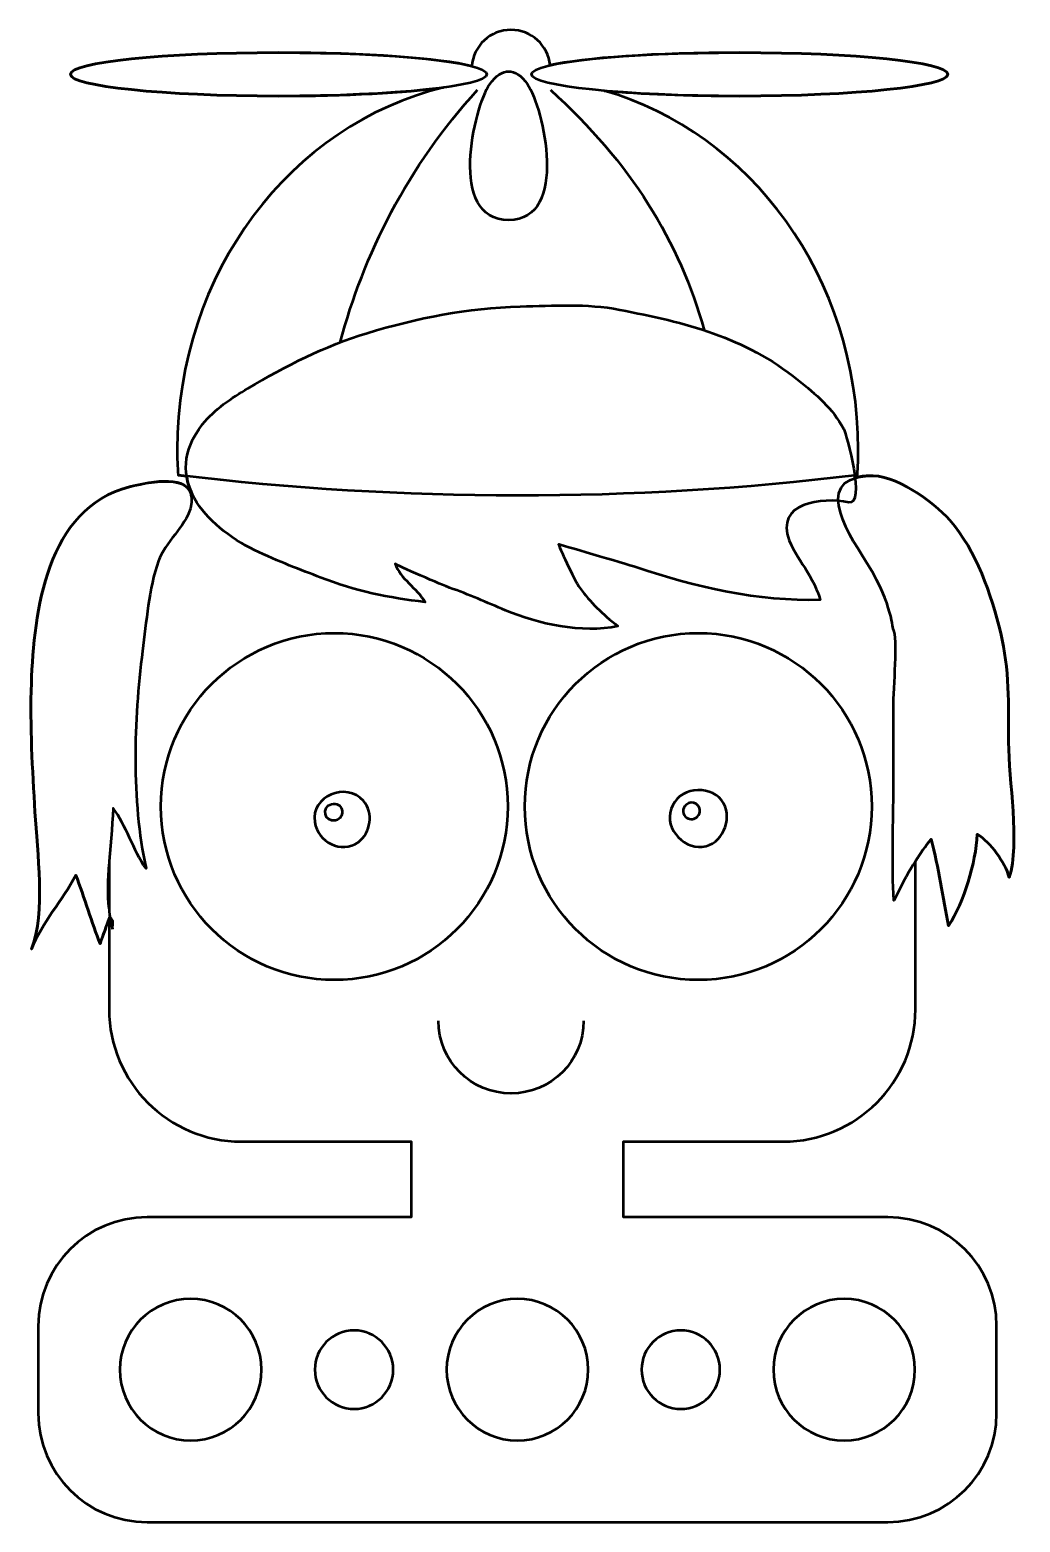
# Model space of a CAD drawing. Header units: centimetres. Extents: x -12.24 to -7.69, y -10.7 to -3.85.
import ezdxf

# ---------------------------------------------------------------- set-up
doc = ezdxf.new("R2010")
doc.units = ezdxf.units.CM
doc.header["$MEASUREMENT"] = 0
doc.layers.add('Layer 1', color=7, linetype='Continuous')

msp = doc.modelspace()

# ---------------------------------------------------------------- linework, layer by layer
at = {"layer": 'Layer 1', "lineweight": 53}
for points, knots in [([(-8.30003, -10.70004), (-8.30003, -10.70004), (-11.70003, -10.70004), (-11.70003, -10.70004), (-11.70003, -10.70004), (-11.97617, -10.70004), (-12.20003, -10.47618), (-12.20003, -10.20004), (-12.20003, -10.20004), (-12.20003, -10.20004), (-12.20003, -9.80004), (-12.20003, -9.80004), (-12.20003, -9.80004), (-12.20003, -9.5239), (-11.97617, -9.30004), (-11.70003, -9.30004), (-11.70003, -9.30004), (-11.70003, -9.30004), (-10.48753, -9.30004), (-10.48753, -9.30004), (-10.48753, -9.30004), (-10.48753, -9.30004), (-10.48753, -8.95305), (-10.48753, -8.95305), (-10.48753, -8.95305), (-10.48753, -8.95305), (-11.26803, -8.95305), (-11.26803, -8.95305), (-11.26803, -8.95305), (-11.60175, -8.95305), (-11.87481, -8.67999), (-11.87481, -8.34628), (-11.87481, -8.34628), (-11.87481, -8.34628), (-11.87481, -7.92903), (-11.87481, -7.92903), (-11.87481, -7.92903), (-11.88615, -7.96169), (-11.90228, -8.00702), (-11.91602, -8.04473), (-11.91602, -8.04473), (-11.9526, -7.95102), (-11.98865, -7.8311), (-12.02751, -7.72974), (-12.02751, -7.72974), (-12.08813, -7.84761), (-12.18209, -7.94471), (-12.23083, -8.07013), (-12.23083, -8.07013), (-12.16455, -7.89959), (-12.20442, -7.6259), (-12.21501, -7.44109), (-12.21501, -7.44109), (-12.22627, -7.24384), (-12.23836, -7.04628), (-12.23133, -6.84866), (-12.23133, -6.84866), (-12.21963, -6.52065), (-12.16308, -6.04567), (-11.7814, -5.94789), (-11.7814, -5.94789), (-11.67291, -5.92009), (-11.50576, -5.89233), (-11.49555, -5.99485), (-11.49555, -5.99485), (-11.49555, -5.99485), (-11.4875, -5.99163), (-11.4875, -5.99163), (-11.4875, -5.99163), (-11.50302, -5.96198), (-11.51384, -5.93086), (-11.5188, -5.89856), (-11.5188, -5.89856), (-11.5188, -5.89856), (-11.55813, -5.89392), (-11.55813, -5.89392), (-11.55813, -5.89392), (-11.56051, -5.8553), (-11.56183, -5.81613), (-11.56183, -5.77671), (-11.56183, -5.77671), (-11.56183, -4.96355), (-11.03847, -4.28367), (-10.33861, -4.11461), (-10.33861, -4.11461), (-10.51338, -4.13825), (-10.78773, -4.15349), (-11.09628, -4.15349), (-11.09628, -4.15349), (-11.6242, -4.15349), (-12.05219, -4.1089), (-12.05219, -4.05387), (-12.05219, -4.05387), (-12.05219, -3.99883), (-11.6242, -3.95425), (-11.09628, -3.95425), (-11.09628, -3.95425), (-10.69492, -3.95425), (-10.35139, -3.98003), (-10.20972, -4.01656), (-10.20972, -4.01656), (-10.20258, -3.92325), (-10.12459, -3.84976), (-10.02945, -3.84976), (-10.02945, -3.84976), (-9.93567, -3.84976), (-9.85859, -3.92114), (-9.84954, -4.01252), (-9.84954, -4.01252), (-9.69884, -3.97813), (-9.36601, -3.95425), (-8.97961, -3.95425), (-8.97961, -3.95425), (-8.45168, -3.95425), (-8.02373, -3.99883), (-8.02373, -4.05387), (-8.02373, -4.05387), (-8.02373, -4.1089), (-8.45168, -4.15349), (-8.97961, -4.15349), (-8.97961, -4.15349), (-9.21733, -4.15349), (-9.43477, -4.14444), (-9.602, -4.12948), (-9.602, -4.12948), (-8.93071, -4.32068), (-8.43525, -4.98567), (-8.43525, -5.77671), (-8.43525, -5.77671), (-8.43525, -5.81613), (-8.43656, -5.8553), (-8.43896, -5.89392), (-8.43896, -5.89392), (-8.43896, -5.89392), (-8.45147, -5.89543), (-8.45147, -5.89543), (-8.45147, -5.89543), (-8.45095, -5.89926), (-8.45048, -5.90304), (-8.45003, -5.90679), (-8.45003, -5.90679), (-8.4335, -5.90166), (-8.41394, -5.89816), (-8.39093, -5.89653), (-8.39093, -5.89653), (-8.26688, -5.88777), (-8.09279, -6.01252), (-8.01482, -6.10119), (-8.01482, -6.10119), (-7.89145, -6.2415), (-7.82591, -6.43851), (-7.78127, -6.61871), (-7.78127, -6.61871), (-7.74123, -6.78045), (-7.74489, -6.95298), (-7.74489, -7.11993), (-7.74489, -7.11993), (-7.74489, -7.29423), (-7.69192, -7.58391), (-7.74174, -7.74074), (-7.74174, -7.74074), (-7.76402, -7.66564), (-7.82561, -7.58438), (-7.88906, -7.54165), (-7.88906, -7.54165), (-7.89617, -7.67644), (-7.94867, -7.85114), (-8.02074, -7.96292), (-8.02074, -7.96292), (-8.04881, -7.83254), (-8.06408, -7.6955), (-8.10112, -7.56533), (-8.10112, -7.56533), (-8.12615, -7.59617), (-8.15002, -7.63003), (-8.17241, -7.66522), (-8.17241, -7.66522), (-8.17241, -7.66522), (-8.17241, -8.34628), (-8.17241, -8.34628), (-8.17241, -8.34628), (-8.17241, -8.67999), (-8.44545, -8.95305), (-8.77918, -8.95305), (-8.77918, -8.95305), (-8.77918, -8.95305), (-9.51254, -8.95305), (-9.51254, -8.95305), (-9.51254, -8.95305), (-9.51254, -8.95305), (-9.51254, -9.30004), (-9.51254, -9.30004), (-9.51254, -9.30004), (-9.51254, -9.30004), (-8.30003, -9.30004), (-8.30003, -9.30004), (-8.30003, -9.30004), (-8.02389, -9.30004), (-7.80003, -9.5239), (-7.80003, -9.80004), (-7.80003, -9.80004), (-7.80003, -9.80004), (-7.80003, -10.20004), (-7.80003, -10.20004), (-7.80003, -10.20004), (-7.80003, -10.47618), (-8.02389, -10.70004), (-8.30003, -10.70004)], [0, 0, 0, 0, 0.0188679, 0.0188679, 0.0188679, 0.0188679, 0.0377358, 0.0377358, 0.0377358, 0.0377358, 0.0566038, 0.0566038, 0.0566038, 0.0566038, 0.0754717, 0.0754717, 0.0754717, 0.0754717, 0.0943396, 0.0943396, 0.0943396, 0.0943396, 0.1132075, 0.1132075, 0.1132075, 0.1132075, 0.1320755, 0.1320755, 0.1320755, 0.1320755, 0.1509434, 0.1509434, 0.1509434, 0.1509434, 0.1698113, 0.1698113, 0.1698113, 0.1698113, 0.1886792, 0.1886792, 0.1886792, 0.1886792, 0.2075472, 0.2075472, 0.2075472, 0.2075472, 0.2264151, 0.2264151, 0.2264151, 0.2264151, 0.245283, 0.245283, 0.245283, 0.245283, 0.2641509, 0.2641509, 0.2641509, 0.2641509, 0.2830189, 0.2830189, 0.2830189, 0.2830189, 0.3018868, 0.3018868, 0.3018868, 0.3018868, 0.3207547, 0.3207547, 0.3207547, 0.3207547, 0.3396226, 0.3396226, 0.3396226, 0.3396226, 0.3584906, 0.3584906, 0.3584906, 0.3584906, 0.3773585, 0.3773585, 0.3773585, 0.3773585, 0.3962264, 0.3962264, 0.3962264, 0.3962264, 0.4150943, 0.4150943, 0.4150943, 0.4150943, 0.4339623, 0.4339623, 0.4339623, 0.4339623, 0.4528302, 0.4528302, 0.4528302, 0.4528302, 0.4716981, 0.4716981, 0.4716981, 0.4716981, 0.490566, 0.490566, 0.490566, 0.490566, 0.509434, 0.509434, 0.509434, 0.509434, 0.5283019, 0.5283019, 0.5283019, 0.5283019, 0.5471698, 0.5471698, 0.5471698, 0.5471698, 0.5660377, 0.5660377, 0.5660377, 0.5660377, 0.5849057, 0.5849057, 0.5849057, 0.5849057, 0.6037736, 0.6037736, 0.6037736, 0.6037736, 0.6226415, 0.6226415, 0.6226415, 0.6226415, 0.6415094, 0.6415094, 0.6415094, 0.6415094, 0.6603774, 0.6603774, 0.6603774, 0.6603774, 0.6792453, 0.6792453, 0.6792453, 0.6792453, 0.6981132, 0.6981132, 0.6981132, 0.6981132, 0.7169811, 0.7169811, 0.7169811, 0.7169811, 0.7358491, 0.7358491, 0.7358491, 0.7358491, 0.754717, 0.754717, 0.754717, 0.754717, 0.7735849, 0.7735849, 0.7735849, 0.7735849, 0.7924528, 0.7924528, 0.7924528, 0.7924528, 0.8113208, 0.8113208, 0.8113208, 0.8113208, 0.8301887, 0.8301887, 0.8301887, 0.8301887, 0.8490566, 0.8490566, 0.8490566, 0.8490566, 0.8679245, 0.8679245, 0.8679245, 0.8679245, 0.8867925, 0.8867925, 0.8867925, 0.8867925, 0.9056604, 0.9056604, 0.9056604, 0.9056604, 0.9245283, 0.9245283, 0.9245283, 0.9245283, 0.9433962, 0.9433962, 0.9433962, 0.9433962, 0.9622642, 0.9622642, 0.9622642, 0.9622642, 1, 1, 1, 1]), ([(-11.87481, -7.88413), (-11.87481, -7.88413), (-11.87481, -7.67894), (-11.87481, -7.67894), (-11.87481, -7.67894), (-11.87962, -7.74863), (-11.88174, -7.81796), (-11.87481, -7.88413)], [0, 0, 0, 0, 0.3333333, 0.3333333, 0.3333333, 0.3333333, 1, 1, 1, 1]), ([(-11.82503, -10.00004), (-11.82503, -9.82055), (-11.67952, -9.67504), (-11.50003, -9.67504), (-11.50003, -9.67504), (-11.32054, -9.67504), (-11.17503, -9.82055), (-11.17503, -10.00004), (-11.17503, -10.00004), (-11.17503, -10.17953), (-11.32054, -10.32504), (-11.50003, -10.32504), (-11.50003, -10.32504), (-11.67952, -10.32504), (-11.82503, -10.17953), (-11.82503, -10.00004)], [0, 0, 0, 0, 0.2, 0.2, 0.2, 0.2, 0.4, 0.4, 0.4, 0.4, 0.6, 0.6, 0.6, 0.6, 1, 1, 1, 1]), ([(-10.32503, -10.00004), (-10.32503, -9.82055), (-10.17952, -9.67504), (-10.00003, -9.67504), (-10.00003, -9.67504), (-9.82054, -9.67504), (-9.67503, -9.82055), (-9.67503, -10.00004), (-9.67503, -10.00004), (-9.67503, -10.17953), (-9.82054, -10.32504), (-10.00003, -10.32504), (-10.00003, -10.32504), (-10.17952, -10.32504), (-10.32503, -10.17953), (-10.32503, -10.00004)], [0, 0, 0, 0, 0.2, 0.2, 0.2, 0.2, 0.4, 0.4, 0.4, 0.4, 0.6, 0.6, 0.6, 0.6, 1, 1, 1, 1]), ([(-8.82503, -10.00004), (-8.82503, -9.82055), (-8.67952, -9.67504), (-8.50003, -9.67504), (-8.50003, -9.67504), (-8.32054, -9.67504), (-8.17503, -9.82055), (-8.17503, -10.00004), (-8.17503, -10.00004), (-8.17503, -10.17953), (-8.32054, -10.32504), (-8.50003, -10.32504), (-8.50003, -10.32504), (-8.67952, -10.32504), (-8.82503, -10.17953), (-8.82503, -10.00004)], [0, 0, 0, 0, 0.2, 0.2, 0.2, 0.2, 0.4, 0.4, 0.4, 0.4, 0.6, 0.6, 0.6, 0.6, 1, 1, 1, 1]), ([(-10.93003, -10.00004), (-10.93003, -9.90063), (-10.84944, -9.82004), (-10.75003, -9.82004), (-10.75003, -9.82004), (-10.65062, -9.82004), (-10.57003, -9.90063), (-10.57003, -10.00004), (-10.57003, -10.00004), (-10.57003, -10.09945), (-10.65062, -10.18004), (-10.75003, -10.18004), (-10.75003, -10.18004), (-10.84944, -10.18004), (-10.93003, -10.09945), (-10.93003, -10.00004)], [0, 0, 0, 0, 0.2, 0.2, 0.2, 0.2, 0.4, 0.4, 0.4, 0.4, 0.6, 0.6, 0.6, 0.6, 1, 1, 1, 1]), ([(-9.43003, -10.00004), (-9.43003, -9.90063), (-9.34944, -9.82004), (-9.25003, -9.82004), (-9.25003, -9.82004), (-9.15062, -9.82004), (-9.07003, -9.90063), (-9.07003, -10.00004), (-9.07003, -10.00004), (-9.07003, -10.09945), (-9.15062, -10.18004), (-9.25003, -10.18004), (-9.25003, -10.18004), (-9.34944, -10.18004), (-9.43003, -10.09945), (-9.43003, -10.00004)], [0, 0, 0, 0, 0.2, 0.2, 0.2, 0.2, 0.4, 0.4, 0.4, 0.4, 0.6, 0.6, 0.6, 0.6, 1, 1, 1, 1])]:
    msp.add_open_spline(points, degree=3, knots=knots, dxfattribs=at)
at = {"layer": 'Layer 1', "color": 5, "lineweight": 53}
for points, knots in [([(-10.14039, -4.05387), (-10.14039, -3.99883), (-10.56835, -3.95425), (-11.09628, -3.95425), (-11.09628, -3.95425), (-11.6242, -3.95425), (-12.05219, -3.99883), (-12.05219, -4.05387), (-12.05219, -4.05387), (-12.05219, -4.1089), (-11.6242, -4.15349), (-11.09628, -4.15349), (-11.09628, -4.15349), (-10.56835, -4.15349), (-10.14039, -4.1089), (-10.14039, -4.05387)], [0, 0, 0, 0, 0.2, 0.2, 0.2, 0.2, 0.4, 0.4, 0.4, 0.4, 0.6, 0.6, 0.6, 0.6, 1, 1, 1, 1]), ([(-8.02373, -4.05387), (-8.02373, -3.99883), (-8.45168, -3.95425), (-8.97961, -3.95425), (-8.97961, -3.95425), (-9.50753, -3.95425), (-9.93552, -3.99883), (-9.93552, -4.05387), (-9.93552, -4.05387), (-9.93552, -4.1089), (-9.50753, -4.15349), (-8.97961, -4.15349), (-8.97961, -4.15349), (-8.45168, -4.15349), (-8.02373, -4.1089), (-8.02373, -4.05387)], [0, 0, 0, 0, 0.2, 0.2, 0.2, 0.2, 0.4, 0.4, 0.4, 0.4, 0.6, 0.6, 0.6, 0.6, 1, 1, 1, 1]), ([(-10.12701, -4.09879), (-10.20019, -4.20717), (-10.32095, -4.72275), (-10.04049, -4.72275), (-10.04049, -4.72275), (-9.76, -4.72275), (-9.88078, -4.20717), (-9.95394, -4.09879), (-9.95394, -4.09879), (-9.98114, -4.05852), (-10.01434, -4.04069), (-10.04049, -4.04069), (-10.04049, -4.04069), (-10.0666, -4.04069), (-10.0998, -4.05852), (-10.12701, -4.09879)], [0, 0, 0, 0, 0.2, 0.2, 0.2, 0.2, 0.4, 0.4, 0.4, 0.4, 0.6, 0.6, 0.6, 0.6, 1, 1, 1, 1]), ([(-9.71381, -6.41112), (-9.7409, -6.37402), (-9.81192, -6.21201), (-9.81192, -6.21201), (-9.81192, -6.21201), (-9.81192, -6.21201), (-9.51025, -6.29872), (-9.45224, -6.31798), (-9.45224, -6.31798), (-9.18558, -6.40662), (-8.89085, -6.47655), (-8.60994, -6.46593), (-8.60994, -6.46593), (-8.62362, -6.42217), (-8.64434, -6.37863), (-8.66818, -6.33921), (-8.66818, -6.33921), (-8.69657, -6.29223), (-8.73181, -6.246), (-8.75162, -6.19442), (-8.75162, -6.19442), (-8.81905, -6.01911), (-8.60156, -5.99379), (-8.47913, -6.01914), (-8.47913, -6.01914), (-8.39915, -6.03573), (-8.49001, -5.70481), (-8.50198, -5.68224), (-8.50198, -5.68224), (-8.55278, -5.58651), (-8.62988, -5.52284), (-8.71274, -5.45607), (-8.71274, -5.45607), (-8.95803, -5.25859), (-9.22891, -5.19276), (-9.53051, -5.13442), (-9.53051, -5.13442), (-9.68465, -5.1046), (-9.83171, -5.11566), (-9.98772, -5.11971), (-9.98772, -5.11971), (-10.2265, -5.12593), (-10.46073, -5.17184), (-10.68965, -5.24154), (-10.68965, -5.24154), (-10.88386, -5.30068), (-11.06301, -5.39202), (-11.23689, -5.49542), (-11.23689, -5.49542), (-11.31171, -5.53993), (-11.39074, -5.59143), (-11.44502, -5.66049), (-11.44502, -5.66049), (-11.63916, -5.90772), (-11.43068, -6.12777), (-11.20654, -6.23813), (-11.20654, -6.23813), (-11.10033, -6.29041), (-10.98789, -6.33042), (-10.90553, -6.36317), (-10.90553, -6.36317), (-10.74297, -6.42778), (-10.59104, -6.45648), (-10.42324, -6.47688), (-10.42324, -6.47688), (-10.46275, -6.41159), (-10.53812, -6.36903), (-10.56096, -6.30033), (-10.56096, -6.30033), (-10.55889, -6.30655), (-10.33582, -6.40238), (-10.31122, -6.41091), (-10.31122, -6.41091), (-10.22415, -6.44106), (-10.14, -6.4789), (-10.05515, -6.51462), (-10.05515, -6.51462), (-9.90704, -6.57693), (-9.70326, -6.62194), (-9.53882, -6.58693), (-9.53882, -6.58693), (-9.60872, -6.53258), (-9.66635, -6.47604), (-9.71381, -6.41112)], [0, 0, 0, 0, 0.0454545, 0.0454545, 0.0454545, 0.0454545, 0.0909091, 0.0909091, 0.0909091, 0.0909091, 0.1363636, 0.1363636, 0.1363636, 0.1363636, 0.1818182, 0.1818182, 0.1818182, 0.1818182, 0.2272727, 0.2272727, 0.2272727, 0.2272727, 0.2727273, 0.2727273, 0.2727273, 0.2727273, 0.3181818, 0.3181818, 0.3181818, 0.3181818, 0.3636364, 0.3636364, 0.3636364, 0.3636364, 0.4090909, 0.4090909, 0.4090909, 0.4090909, 0.4545455, 0.4545455, 0.4545455, 0.4545455, 0.5, 0.5, 0.5, 0.5, 0.5454545, 0.5454545, 0.5454545, 0.5454545, 0.5909091, 0.5909091, 0.5909091, 0.5909091, 0.6363636, 0.6363636, 0.6363636, 0.6363636, 0.6818182, 0.6818182, 0.6818182, 0.6818182, 0.7272727, 0.7272727, 0.7272727, 0.7272727, 0.7727273, 0.7727273, 0.7727273, 0.7727273, 0.8181818, 0.8181818, 0.8181818, 0.8181818, 0.8636364, 0.8636364, 0.8636364, 0.8636364, 0.9090909, 0.9090909, 0.9090909, 0.9090909, 1, 1, 1, 1]), ([(-11.85916, -7.97869), (-11.90364, -7.80272), (-11.86107, -7.60118), (-11.85651, -7.42225), (-11.85651, -7.42225), (-11.79635, -7.50151), (-11.76408, -7.61534), (-11.70504, -7.70001), (-11.70504, -7.70001), (-11.77291, -7.38145), (-11.76246, -7.02286), (-11.72076, -6.70145), (-11.72076, -6.70145), (-11.7034, -6.56772), (-11.69316, -6.41535), (-11.64785, -6.28771), (-11.64785, -6.28771), (-11.61728, -6.20172), (-11.52369, -6.12883), (-11.50134, -6.04691), (-11.50134, -6.04691), (-11.45699, -5.88441), (-11.65747, -5.91613), (-11.7814, -5.94789), (-11.7814, -5.94789), (-12.16308, -6.04567), (-12.21963, -6.52065), (-12.23133, -6.84866), (-12.23133, -6.84866), (-12.23836, -7.04628), (-12.22627, -7.24384), (-12.21501, -7.44109), (-12.21501, -7.44109), (-12.20442, -7.6259), (-12.16455, -7.89959), (-12.23083, -8.07013), (-12.23083, -8.07013), (-12.18209, -7.94471), (-12.08813, -7.84761), (-12.02751, -7.72974), (-12.02751, -7.72974), (-11.98865, -7.8311), (-11.9526, -7.95102), (-11.91602, -8.04473), (-11.91602, -8.04473), (-11.90125, -8.0042), (-11.88372, -7.95485), (-11.87234, -7.92191), (-11.87234, -7.92191), (-11.85768, -7.93163), (-11.85326, -7.94615), (-11.85916, -7.96546), (-11.85916, -7.96546), (-11.85916, -7.96546), (-11.85916, -7.97869), (-11.85916, -7.97869)], [0, 0, 0, 0, 0.0666667, 0.0666667, 0.0666667, 0.0666667, 0.1333333, 0.1333333, 0.1333333, 0.1333333, 0.2, 0.2, 0.2, 0.2, 0.2666667, 0.2666667, 0.2666667, 0.2666667, 0.3333333, 0.3333333, 0.3333333, 0.3333333, 0.4, 0.4, 0.4, 0.4, 0.4666667, 0.4666667, 0.4666667, 0.4666667, 0.5333333, 0.5333333, 0.5333333, 0.5333333, 0.6, 0.6, 0.6, 0.6, 0.6666667, 0.6666667, 0.6666667, 0.6666667, 0.7333333, 0.7333333, 0.7333333, 0.7333333, 0.8, 0.8, 0.8, 0.8, 0.8666667, 0.8666667, 0.8666667, 0.8666667, 1, 1, 1, 1]), ([(-8.27405, -6.60286), (-8.25123, -6.63678), (-8.27405, -6.87083), (-8.27405, -6.96123), (-8.27405, -6.96123), (-8.27405, -6.96123), (-8.27405, -7.35692), (-8.27405, -7.35692), (-8.27405, -7.35692), (-8.27405, -7.51922), (-8.28261, -7.68524), (-8.27133, -7.84653), (-8.27133, -7.84653), (-8.22725, -7.75271), (-8.16833, -7.64818), (-8.10112, -7.56533), (-8.10112, -7.56533), (-8.06408, -7.6955), (-8.04881, -7.83254), (-8.02074, -7.96292), (-8.02074, -7.96292), (-7.94867, -7.85114), (-7.89617, -7.67644), (-7.88906, -7.54165), (-7.88906, -7.54165), (-7.82561, -7.58438), (-7.76402, -7.66564), (-7.74174, -7.74074), (-7.74174, -7.74074), (-7.69192, -7.58391), (-7.74489, -7.29423), (-7.74489, -7.11993), (-7.74489, -7.11993), (-7.74489, -6.95298), (-7.74123, -6.78045), (-7.78127, -6.61871), (-7.78127, -6.61871), (-7.82591, -6.43851), (-7.89145, -6.2415), (-8.01482, -6.10119), (-8.01482, -6.10119), (-8.09279, -6.01252), (-8.26688, -5.88777), (-8.39093, -5.89653), (-8.39093, -5.89653), (-8.65927, -5.9155), (-8.46156, -6.18937), (-8.38598, -6.31169), (-8.38598, -6.31169), (-8.27966, -6.48377), (-8.27671, -6.60743), (-8.27405, -6.60286)], [0, 0, 0, 0, 0.0714286, 0.0714286, 0.0714286, 0.0714286, 0.1428571, 0.1428571, 0.1428571, 0.1428571, 0.2142857, 0.2142857, 0.2142857, 0.2142857, 0.2857143, 0.2857143, 0.2857143, 0.2857143, 0.3571429, 0.3571429, 0.3571429, 0.3571429, 0.4285714, 0.4285714, 0.4285714, 0.4285714, 0.5, 0.5, 0.5, 0.5, 0.5714286, 0.5714286, 0.5714286, 0.5714286, 0.6428571, 0.6428571, 0.6428571, 0.6428571, 0.7142857, 0.7142857, 0.7142857, 0.7142857, 0.7857143, 0.7857143, 0.7857143, 0.7857143, 0.8571429, 0.8571429, 0.8571429, 0.8571429, 1, 1, 1, 1]), ([(-10.04424, -7.41503), (-10.04424, -6.9753), (-10.40071, -6.61883), (-10.84044, -6.61883), (-10.84044, -6.61883), (-11.28018, -6.61883), (-11.63668, -6.9753), (-11.63668, -7.41503), (-11.63668, -7.41503), (-11.63668, -7.85477), (-11.28018, -8.21125), (-10.84044, -8.21125), (-10.84044, -8.21125), (-10.40071, -8.21125), (-10.04424, -7.85477), (-10.04424, -7.41503)], [0, 0, 0, 0, 0.2, 0.2, 0.2, 0.2, 0.4, 0.4, 0.4, 0.4, 0.6, 0.6, 0.6, 0.6, 1, 1, 1, 1]), ([(-8.37333, -7.41503), (-8.37333, -6.9753), (-8.72981, -6.61883), (-9.16955, -6.61883), (-9.16955, -6.61883), (-9.60929, -6.61883), (-9.96579, -6.9753), (-9.96579, -7.41503), (-9.96579, -7.41503), (-9.96579, -7.85477), (-9.60929, -8.21125), (-9.16955, -8.21125), (-9.16955, -8.21125), (-8.72981, -8.21125), (-8.37333, -7.85477), (-8.37333, -7.41503)], [0, 0, 0, 0, 0.2, 0.2, 0.2, 0.2, 0.4, 0.4, 0.4, 0.4, 0.6, 0.6, 0.6, 0.6, 1, 1, 1, 1]), ([(-10.73025, -7.57789), (-10.80923, -7.63448), (-10.9149, -7.57864), (-10.93058, -7.48627), (-10.93058, -7.48627), (-10.95093, -7.36655), (-10.78327, -7.30013), (-10.70631, -7.38942), (-10.70631, -7.38942), (-10.65993, -7.44329), (-10.67202, -7.53614), (-10.73025, -7.57789)], [0, 0, 0, 0, 0.25, 0.25, 0.25, 0.25, 0.5, 0.5, 0.5, 0.5, 1, 1, 1, 1]), ([(-9.04616, -7.50911), (-9.06005, -7.5503), (-9.09127, -7.58568), (-9.13361, -7.59692), (-9.13361, -7.59692), (-9.226, -7.62148), (-9.32934, -7.52003), (-9.29376, -7.42564), (-9.29376, -7.42564), (-9.26489, -7.3289), (-9.1212, -7.31077), (-9.06254, -7.38629), (-9.06254, -7.38629), (-9.03569, -7.42087), (-9.03227, -7.46791), (-9.04616, -7.50911)], [0, 0, 0, 0, 0.2, 0.2, 0.2, 0.2, 0.4, 0.4, 0.4, 0.4, 0.6, 0.6, 0.6, 0.6, 1, 1, 1, 1]), ([(-10.80588, -7.42804), (-10.8108, -7.41029), (-10.82916, -7.39687), (-10.85345, -7.40354), (-10.85345, -7.40354), (-10.90251, -7.41701), (-10.88571, -7.48916), (-10.83472, -7.47934), (-10.83472, -7.47934), (-10.81154, -7.47485), (-10.80027, -7.44826), (-10.80588, -7.42804)], [0, 0, 0, 0, 0.25, 0.25, 0.25, 0.25, 0.5, 0.5, 0.5, 0.5, 1, 1, 1, 1]), ([(-9.22449, -7.40608), (-9.21146, -7.39628), (-9.19295, -7.39343), (-9.179, -7.40272), (-9.179, -7.40272), (-9.15983, -7.4155), (-9.15726, -7.44455), (-9.173, -7.46111), (-9.173, -7.46111), (-9.18518, -7.47392), (-9.20654, -7.47667), (-9.22158, -7.46739), (-9.22158, -7.46739), (-9.23158, -7.46119), (-9.23803, -7.45008), (-9.23946, -7.43852), (-9.23946, -7.43852), (-9.2411, -7.42523), (-9.23507, -7.41405), (-9.22449, -7.40608)], [0, 0, 0, 0, 0.1666667, 0.1666667, 0.1666667, 0.1666667, 0.3333333, 0.3333333, 0.3333333, 0.3333333, 0.5, 0.5, 0.5, 0.5, 0.6666667, 0.6666667, 0.6666667, 0.6666667, 1, 1, 1, 1])]:
    msp.add_open_spline(points, degree=3, knots=knots, dxfattribs=at)
for points in [[(-10.8136, -5.28421), (-10.70538, -4.8831), (-10.50603, -4.47805), (-10.18313, -4.12544)], [(-9.84865, -4.12542), (-9.48006, -4.45849), (-9.25471, -4.8225), (-9.14297, -5.22857)], [(-8.43896, -5.89392), (-9.48146, -6.02028), (-10.52112, -6.01766), (-11.55813, -5.89392)], [(-10.02884, -8.73206), (-10.21296, -8.73206), (-10.36221, -8.5828), (-10.36221, -8.39867)], [(-9.69604, -8.39867), (-9.69604, -8.5828), (-9.8453, -8.73206), (-10.02942, -8.73206)]]:
    msp.add_open_spline(points, degree=3, dxfattribs=at)

doc.saveas('drawing.dxf')
